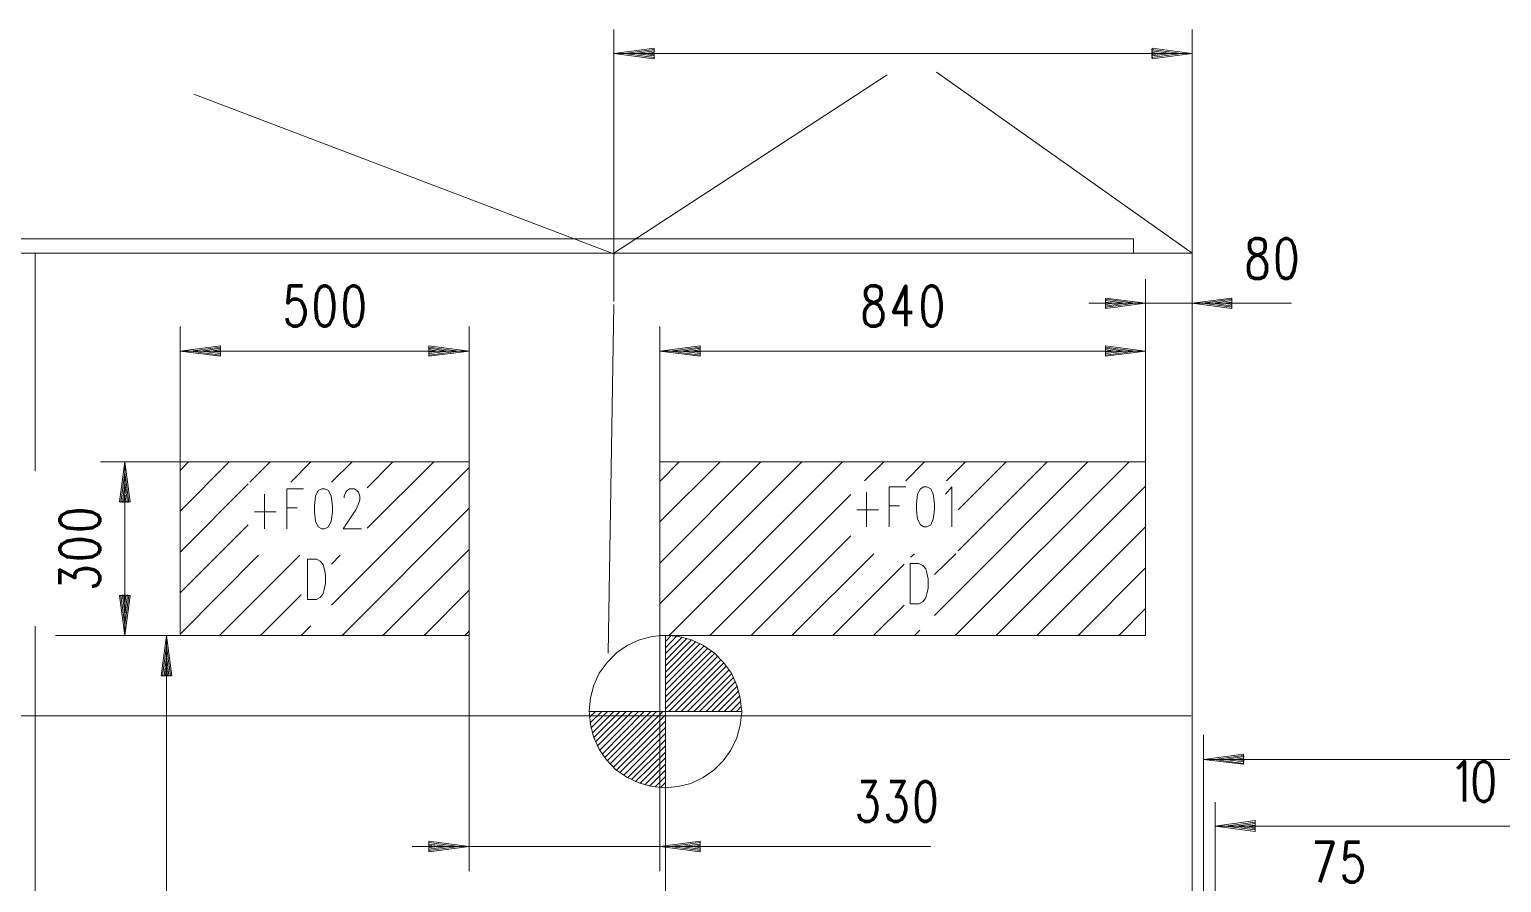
# Model space of a CAD drawing. Header units: metres. Extents: x 1223 to 5739, y -151236 to 19014.
# Drawn here: x 5089.5 to 5150.6, y -151026.8 to -150991.4 of the extents above; entities that cross this region are included whole.
import ezdxf

# ---------------------------------------------------------------- set-up
doc = ezdxf.new("R2010")
doc.units = ezdxf.units.M
doc.layers.add('PDF_Geometry', color=7, linetype='Continuous')

msp = doc.modelspace()

# ---------------------------------------------------------------- linework, layer by layer
at = {"layer": 'PDF_Geometry', "color": 8, "lineweight": 13}
for points in [[(5113.727, -151002.74), (5113.727, -151000.728), (5113.727, -150991.442)], [(5137.725, -150991.442), (5137.725, -151000.728), (5127.118, -150993.21)], [(5113.727, -150992.438), (5137.725, -150992.438)], [(5115.393, -150992.275), (5114.174, -150992.438), (5115.393, -150992.6)], [(5115.393, -150992.336), (5114.601, -150992.438), (5115.393, -150992.539)], [(5115.414, -150992.397), (5115.028, -150992.438), (5115.414, -150992.499)], [(5136.039, -150992.275), (5137.278, -150992.438), (5136.039, -150992.6)], [(5136.039, -150992.336), (5136.852, -150992.438), (5136.039, -150992.539)], [(5136.039, -150992.397), (5136.404, -150992.438), (5136.039, -150992.499)], [(5113.727, -151000.728), (5125.066, -150993.332)], [(5096.293, -150994.124), (5113.748, -151000.769)], [(5006.843, -151000.728), (5006.843, -151000.139), (5135.287, -151000.139), (5135.287, -151000.728)], [(5137.725, -151048.501), (5137.725, -151000.728), (5089.709, -151000.728), (5089.709, -151009.771), (5089.709, -151000.728), (5060.915, -151000.728)], [(5082.129, -151000.728), (5089.709, -151000.728)], [(5137.725, -151003.817), (5137.725, -151000.728)], [(5135.795, -151001.805), (5135.795, -151009.385)], [(5113.483, -151017.33), (5113.727, -151002.862)], [(5135.795, -151003.776), (5135.795, -151009.385), (5115.637, -151009.385), (5115.637, -151016.598), (5135.795, -151016.598), (5135.795, -151009.385), (5135.795, -151002.496)], [(5133.438, -151002.801), (5141.85, -151002.801)], [(5134.129, -151002.639), (5135.368, -151002.801), (5134.129, -151002.964)], [(5134.129, -151002.699), (5134.921, -151002.801), (5134.129, -151002.923)], [(5134.129, -151002.76), (5134.494, -151002.801), (5134.129, -151002.862)], [(5139.392, -151002.639), (5138.152, -151002.801), (5139.392, -151002.964)], [(5139.392, -151002.699), (5138.599, -151002.801), (5139.392, -151002.923)], [(5139.392, -151002.76), (5139.026, -151002.801), (5139.392, -151002.862)], [(5095.724, -151003.776), (5095.724, -151009.385), (5095.724, -151016.598), (5092.411, -151016.598)], [(5107.712, -151003.776), (5107.712, -151009.385)], [(5115.637, -151003.776), (5115.637, -151009.385)], [(5097.39, -151004.63), (5096.15, -151004.792), (5097.39, -151004.955)], [(5097.39, -151004.671), (5096.597, -151004.792), (5097.39, -151004.894)], [(5106.046, -151004.63), (5107.286, -151004.792), (5106.046, -151004.955)], [(5106.046, -151004.671), (5106.839, -151004.792), (5106.046, -151004.894)], [(5117.304, -151004.63), (5116.064, -151004.792), (5117.304, -151004.955)], [(5117.304, -151004.671), (5116.511, -151004.792), (5117.304, -151004.894)], [(5134.129, -151004.63), (5135.368, -151004.792), (5134.129, -151004.955)], [(5134.129, -151004.671), (5134.921, -151004.792), (5134.129, -151004.894)], [(5095.724, -151004.792), (5107.712, -151004.792)], [(5097.39, -151004.731), (5097.024, -151004.792), (5097.39, -151004.833)], [(5106.046, -151004.731), (5106.412, -151004.792), (5106.046, -151004.833)], [(5115.637, -151004.792), (5135.795, -151004.792)], [(5117.304, -151004.731), (5116.938, -151004.792), (5117.304, -151004.833)], [(5134.129, -151004.731), (5134.494, -151004.792), (5134.129, -151004.833)], [(5092.411, -151009.385), (5095.724, -151009.385)], [(5093.427, -151009.385), (5093.427, -151016.598)], [(5095.724, -151009.751), (5096.069, -151009.385)], [(5095.724, -151011.437), (5097.756, -151009.385)], [(5098.609, -151010.238), (5099.462, -151009.385)], [(5100.316, -151010.238), (5101.149, -151009.385)], [(5102.003, -151010.238), (5102.856, -151009.385)], [(5103.486, -151010.462), (5104.543, -151009.385)], [(5103.486, -151012.148), (5106.249, -151009.385)], [(5115.637, -151010.198), (5116.43, -151009.385)], [(5115.637, -151011.884), (5118.137, -151009.385)], [(5115.637, -151013.591), (5119.823, -151009.385)], [(5115.637, -151015.278), (5121.53, -151009.385)], [(5116.023, -151016.598), (5123.217, -151009.385)], [(5124.131, -151010.177), (5124.924, -151009.385)], [(5125.838, -151010.177), (5126.61, -151009.385)], [(5127.037, -151015.765), (5133.397, -151009.385)], [(5127.525, -151010.177), (5128.317, -151009.385)], [(5127.89, -151016.598), (5135.104, -151009.385)], [(5128.012, -151011.376), (5130.004, -151009.385)], [(5128.012, -151013.083), (5131.711, -151009.385)], [(5137.725, -151108.161), (5137.725, -151048.725), (5137.725, -151034.379), (5137.725, -151009.466)], [(5093.265, -151011.071), (5093.427, -151009.832), (5093.59, -151011.071)], [(5102.003, -151015.339), (5107.712, -151009.629)], [(5093.326, -151011.071), (5093.427, -151010.259), (5093.529, -151011.071)], [(5093.387, -151011.071), (5093.427, -151010.706), (5093.468, -151011.071)], [(5095.724, -151013.144), (5098.548, -151010.299)], [(5099.219, -151012.169), (5099.219, -151010.726)], [(5100.153, -151012.169), (5100.153, -151010.502), (5100.844, -151010.502)], [(5103.242, -151012.169), (5102.49, -151012.169), (5103.019, -151011.376), (5103.12, -151011.132), (5103.181, -151010.97), (5103.181, -151010.807), (5103.12, -151010.645), (5103.059, -151010.584), (5102.958, -151010.502), (5102.754, -151010.502), (5102.653, -151010.584), (5102.592, -151010.645), (5102.531, -151010.807), (5102.531, -151010.888)], [(5117.71, -151016.598), (5123.562, -151010.746)], [(5124.212, -151012.087), (5124.212, -151010.645)], [(5125.147, -151012.087), (5125.147, -151010.421), (5125.838, -151010.421)], [(5127.748, -151012.087), (5127.748, -151010.421), (5127.484, -151010.726)], [(5129.597, -151016.598), (5135.795, -151010.401)], [(5100.153, -151011.295), (5100.58, -151011.295)], [(5102.45, -151016.598), (5107.712, -151011.315)], [(5123.806, -151011.376), (5124.7, -151011.376)], [(5125.147, -151011.214), (5125.574, -151011.214)], [(5137.725, -151010.888), (5137.725, -151034.399), (5137.725, -151048.725), (5137.725, -151082.151)], [(5095.724, -151014.831), (5098.548, -151012.006)], [(5098.812, -151011.457), (5099.706, -151011.457)], [(5119.417, -151016.598), (5123.562, -151012.453)], [(5131.284, -151016.598), (5135.795, -151012.087)], [(5104.136, -151016.598), (5107.712, -151013.022)], [(5121.103, -151016.598), (5124.517, -151013.205)], [(5126.041, -151013.347), (5126.204, -151013.205)], [(5127.037, -151014.058), (5127.911, -151013.205)], [(5095.724, -151016.537), (5098.975, -151013.266)], [(5097.349, -151016.598), (5100.682, -151013.266)], [(5102.003, -151013.632), (5102.368, -151013.266)], [(5122.81, -151016.598), (5125.777, -151013.632)], [(5132.991, -151016.598), (5135.795, -151013.794)], [(5093.265, -151014.932), (5093.427, -151016.151), (5093.59, -151014.932)], [(5093.326, -151014.912), (5093.427, -151015.725), (5093.529, -151014.912)], [(5093.387, -151014.912), (5093.427, -151015.278), (5093.468, -151014.912)], [(5099.056, -151016.598), (5100.743, -151014.912)], [(5105.843, -151016.598), (5107.712, -151014.709)], [(5124.497, -151016.598), (5125.777, -151015.339)], [(5134.677, -151016.598), (5135.795, -151015.481)], [(5100.743, -151016.598), (5101.149, -151016.192)], [(5090.542, -151016.598), (5096.171, -151016.598)], [(5095.155, -151016.598), (5095.155, -151048.481)], [(5107.53, -151016.598), (5107.712, -151016.416)], [(5107.712, -151026.372), (5107.712, -151016.598)], [(5115.637, -151026.372), (5115.637, -151016.598)], [(5115.861, -151016.598), (5115.861, -151016.578), (5115.861, -151022.918)], [(5115.861, -151016.842), (5116.105, -151016.598)], [(5115.861, -151017.106), (5116.328, -151016.619)], [(5115.861, -151017.35), (5116.552, -151016.659)], [(5115.861, -151017.614), (5116.755, -151016.72)], [(5115.861, -151017.858), (5116.938, -151016.781)], [(5115.861, -151018.122), (5117.121, -151016.842)], [(5115.861, -151018.366), (5117.304, -151016.924)], [(5126.204, -151016.598), (5126.427, -151016.375)], [(5094.992, -151018.265), (5095.155, -151017.025), (5095.317, -151018.265)], [(5095.053, -151018.265), (5095.155, -151017.472), (5095.256, -151018.265)], [(5115.861, -151018.63), (5117.466, -151017.025)], [(5115.861, -151018.874), (5117.629, -151017.127)], [(5115.861, -151019.138), (5117.771, -151017.228)], [(5115.861, -151019.382), (5117.913, -151017.33)], [(5115.861, -151019.646), (5118.035, -151017.452)], [(5095.114, -151018.265), (5095.155, -151017.899), (5095.195, -151018.265)], [(5116.003, -151019.748), (5118.177, -151017.594)], [(5116.267, -151019.748), (5118.299, -151017.716)], [(5116.511, -151019.748), (5118.401, -151017.858)], [(5116.775, -151019.748), (5118.502, -151018.021)], [(5117.039, -151019.748), (5118.604, -151018.183)], [(5117.283, -151019.748), (5118.685, -151018.346)], [(5117.547, -151019.748), (5118.767, -151018.509)], [(5117.791, -151019.748), (5118.848, -151018.691)], [(5118.055, -151019.748), (5118.909, -151018.895)], [(5118.299, -151019.748), (5118.949, -151019.098)], [(5118.563, -151019.748), (5118.99, -151019.321)], [(5082.129, -151019.931), (5089.689, -151019.931), (5137.685, -151019.931)], [(5112.711, -151019.748), (5112.691, -151019.748), (5119.031, -151019.748)], [(5112.711, -151019.992), (5112.955, -151019.748)], [(5112.732, -151020.215), (5113.219, -151019.748)], [(5112.772, -151020.439), (5113.463, -151019.748)], [(5112.833, -151020.642), (5113.727, -151019.748)], [(5112.894, -151020.825), (5113.971, -151019.748)], [(5112.955, -151021.008), (5114.235, -151019.748)], [(5113.036, -151021.191), (5114.479, -151019.748)], [(5113.138, -151021.353), (5114.743, -151019.748)], [(5113.24, -151021.516), (5114.987, -151019.748)], [(5113.341, -151021.658), (5115.251, -151019.748)], [(5113.443, -151021.8), (5115.495, -151019.748)], [(5113.565, -151021.922), (5115.759, -151019.748)], [(5113.707, -151022.065), (5115.861, -151019.89)], [(5115.861, -151117.488), (5115.861, -151019.748)], [(5118.807, -151019.748), (5119.01, -151019.545)], [(5113.829, -151022.186), (5115.861, -151020.154)], [(5113.971, -151022.288), (5115.861, -151020.419)], [(5114.134, -151022.39), (5115.861, -151020.662)], [(5114.296, -151022.491), (5115.861, -151020.927)], [(5114.459, -151022.573), (5115.861, -151021.17)], [(5138.193, -151030.213), (5138.193, -151035.557), (5138.193, -151020.723)], [(5114.621, -151022.654), (5115.861, -151021.435)], [(5114.804, -151022.735), (5115.861, -151021.678)], [(5138.193, -151021.739), (5244.751, -151021.739)], [(5139.859, -151021.577), (5138.64, -151021.739), (5139.859, -151021.902)], [(5139.879, -151021.618), (5139.066, -151021.739), (5139.879, -151021.841)], [(5139.879, -151021.678), (5139.513, -151021.739), (5139.879, -151021.78)], [(5115.007, -151022.796), (5115.861, -151021.943)], [(5115.211, -151022.837), (5115.861, -151022.186)], [(5115.434, -151022.877), (5115.861, -151022.451)], [(5115.658, -151022.898), (5115.861, -151022.694)], [(5138.68, -151023.507), (5138.68, -151032.997), (5138.68, -151026.86)], [(5138.68, -151024.503), (5140.347, -151024.279), (5140.347, -151024.726), (5138.68, -151024.503), (5162.678, -151024.503), (5161.012, -151024.726), (5161.012, -151024.279), (5162.678, -151024.503), (5186.676, -151024.503), (5210.675, -151024.503), (5234.673, -151024.503), (5236.339, -151024.279), (5236.339, -151024.726), (5234.673, -151024.503), (5244.751, -151024.503)], [(5140.347, -151024.34), (5139.107, -151024.503), (5140.347, -151024.666)], [(5140.347, -151024.401), (5139.554, -151024.503), (5140.347, -151024.605)], [(5140.347, -151024.462), (5139.981, -151024.503), (5140.347, -151024.564)], [(5105.355, -151025.356), (5126.874, -151025.356)], [(5106.046, -151025.194), (5107.286, -151025.356), (5106.046, -151025.519)], [(5106.046, -151025.255), (5106.839, -151025.356), (5106.046, -151025.458)], [(5106.046, -151025.316), (5106.412, -151025.356), (5106.046, -151025.397)], [(5117.304, -151025.194), (5116.064, -151025.356), (5117.304, -151025.519)], [(5117.304, -151025.255), (5116.511, -151025.356), (5117.304, -151025.458)], [(5117.304, -151025.316), (5116.938, -151025.356), (5117.304, -151025.397)]]:
    msp.add_lwpolyline(points, dxfattribs=at)
for points in [[(5115.393, -150992.214), (5115.393, -150992.661), (5113.727, -150992.438)], [(5137.725, -150992.438), (5136.059, -150992.661), (5136.059, -150992.214)], [(5135.795, -151002.801), (5134.129, -151003.025), (5134.129, -151002.598)], [(5139.371, -151002.598), (5139.371, -151003.025), (5137.725, -151002.801)], [(5097.39, -151004.569), (5097.39, -151004.996), (5095.724, -151004.792)], [(5107.712, -151004.792), (5106.046, -151004.996), (5106.046, -151004.569)], [(5117.304, -151004.569), (5117.304, -151004.996), (5115.637, -151004.792)], [(5135.795, -151004.792), (5134.129, -151004.996), (5134.129, -151004.569)], [(5093.651, -151011.051), (5093.427, -151009.385), (5093.204, -151011.051)], [(5107.712, -151016.598), (5107.712, -151009.385), (5095.724, -151009.385), (5095.724, -151016.598)], [(5101.454, -151012.087), (5101.596, -151012.169), (5101.718, -151012.169), (5101.881, -151012.087), (5101.982, -151011.844), (5102.043, -151011.457), (5102.043, -151011.214), (5101.982, -151010.807), (5101.881, -151010.584), (5101.718, -151010.502), (5101.596, -151010.502), (5101.454, -151010.584), (5101.332, -151010.807), (5101.291, -151011.214), (5101.291, -151011.457), (5101.332, -151011.844)], [(5126.448, -151012.006), (5126.59, -151012.087), (5126.712, -151012.087), (5126.874, -151012.006), (5126.976, -151011.762), (5127.037, -151011.376), (5127.037, -151011.132), (5126.976, -151010.726), (5126.874, -151010.502), (5126.712, -151010.421), (5126.59, -151010.421), (5126.448, -151010.502), (5126.326, -151010.726), (5126.285, -151011.132), (5126.285, -151011.376), (5126.326, -151011.762)], [(5101.007, -151015.095), (5101.007, -151013.428), (5101.373, -151013.428), (5101.535, -151013.51), (5101.657, -151013.652), (5101.698, -151013.815), (5101.759, -151014.058), (5101.759, -151014.444), (5101.698, -151014.688), (5101.657, -151014.851), (5101.535, -151015.013), (5101.373, -151015.095)], [(5126.021, -151015.278), (5126.021, -151013.611), (5126.387, -151013.611), (5126.549, -151013.693), (5126.671, -151013.835), (5126.712, -151013.997), (5126.773, -151014.241), (5126.773, -151014.627), (5126.712, -151014.871), (5126.671, -151015.034), (5126.549, -151015.196), (5126.387, -151015.278)], [(5093.427, -151016.598), (5093.204, -151014.932), (5093.651, -151014.932)], [(5089.709, -151048.725), (5089.709, -151016.212)], [(5095.378, -151018.265), (5095.155, -151016.598), (5094.931, -151018.265)], [(5119.031, -151019.748), (5118.97, -151019.199), (5118.828, -151018.671), (5118.604, -151018.163), (5118.279, -151017.716), (5117.893, -151017.33), (5117.446, -151017.005), (5116.938, -151016.781), (5116.409, -151016.639), (5115.861, -151016.578), (5115.312, -151016.639), (5114.784, -151016.781), (5114.276, -151017.005), (5113.829, -151017.31), (5113.443, -151017.716), (5113.118, -151018.163), (5112.894, -151018.651), (5112.752, -151019.179), (5112.691, -151019.728), (5112.752, -151020.276), (5112.874, -151020.805), (5113.118, -151021.313), (5113.422, -151021.76), (5113.808, -151022.166), (5114.256, -151022.471), (5114.764, -151022.715), (5115.292, -151022.857), (5115.841, -151022.918), (5116.389, -151022.857), (5116.917, -151022.735), (5117.425, -151022.491), (5117.873, -151022.186), (5118.259, -151021.8), (5118.584, -151021.353), (5118.828, -151020.845), (5118.97, -151020.317), (5119.031, -151019.768)], [(5139.859, -151021.516), (5139.859, -151021.943), (5138.193, -151021.739)], [(5107.712, -151025.356), (5106.046, -151025.58), (5106.046, -151025.133)], [(5117.304, -151025.133), (5117.304, -151025.58), (5115.637, -151025.356)]]:
    msp.add_lwpolyline(points, close=True, dxfattribs=at)
at = {"layer": 'PDF_Geometry', "color": 8, "lineweight": 70}
for points in [[(5140.164, -151001.704), (5140.103, -151001.623), (5140.062, -151001.46), (5140.062, -151001.216), (5140.103, -151001.074), (5140.225, -151000.911), (5140.387, -151000.83), (5140.59, -151000.749), (5140.712, -151000.667), (5140.753, -151000.505), (5140.753, -151000.342), (5140.712, -151000.2), (5140.529, -151000.119), (5140.326, -151000.119), (5140.164, -151000.2), (5140.103, -151000.342), (5140.103, -151000.505), (5140.164, -151000.667), (5140.265, -151000.749), (5140.489, -151000.83), (5140.651, -151000.911), (5140.753, -151001.074), (5140.814, -151001.216), (5140.814, -151001.46), (5140.753, -151001.623), (5140.712, -151001.704), (5140.529, -151001.785), (5140.326, -151001.785)], [(5141.424, -151001.704), (5141.566, -151001.785), (5141.688, -151001.785), (5141.83, -151001.704), (5141.952, -151001.46), (5142.013, -151001.074), (5142.013, -151000.83), (5141.952, -151000.424), (5141.83, -151000.2), (5141.688, -151000.119), (5141.566, -151000.119), (5141.424, -151000.2), (5141.302, -151000.424), (5141.261, -151000.83), (5141.261, -151001.074), (5141.302, -151001.46)], [(5101.515, -151003.675), (5101.657, -151003.756), (5101.779, -151003.756), (5101.921, -151003.675), (5102.043, -151003.431), (5102.104, -151003.045), (5102.104, -151002.801), (5102.043, -151002.395), (5101.921, -151002.171), (5101.779, -151002.09), (5101.657, -151002.09), (5101.515, -151002.171), (5101.393, -151002.395), (5101.352, -151002.801), (5101.352, -151003.045), (5101.393, -151003.431)], [(5102.714, -151003.675), (5102.856, -151003.756), (5102.978, -151003.756), (5103.12, -151003.675), (5103.242, -151003.431), (5103.303, -151003.045), (5103.303, -151002.801), (5103.242, -151002.395), (5103.12, -151002.171), (5102.978, -151002.09), (5102.856, -151002.09), (5102.714, -151002.171), (5102.592, -151002.395), (5102.551, -151002.801), (5102.551, -151003.045), (5102.592, -151003.431)], [(5124.233, -151003.675), (5124.172, -151003.594), (5124.131, -151003.431), (5124.131, -151003.187), (5124.172, -151003.045), (5124.294, -151002.882), (5124.456, -151002.801), (5124.659, -151002.72), (5124.781, -151002.639), (5124.822, -151002.476), (5124.822, -151002.313), (5124.781, -151002.171), (5124.598, -151002.09), (5124.395, -151002.09), (5124.233, -151002.171), (5124.172, -151002.313), (5124.172, -151002.476), (5124.233, -151002.639), (5124.334, -151002.72), (5124.558, -151002.801), (5124.72, -151002.882), (5124.822, -151003.045), (5124.883, -151003.187), (5124.883, -151003.431), (5124.822, -151003.594), (5124.781, -151003.675), (5124.598, -151003.756), (5124.395, -151003.756)], [(5126.712, -151003.675), (5126.854, -151003.756), (5126.976, -151003.756), (5127.118, -151003.675), (5127.24, -151003.431), (5127.301, -151003.045), (5127.301, -151002.801), (5127.24, -151002.395), (5127.118, -151002.171), (5126.976, -151002.09), (5126.854, -151002.09), (5126.712, -151002.171), (5126.59, -151002.395), (5126.549, -151002.801), (5126.549, -151003.045), (5126.59, -151003.431)], [(5092.31, -151012.006), (5092.391, -151011.864), (5092.391, -151011.742), (5092.31, -151011.6), (5092.066, -151011.478), (5091.68, -151011.417), (5091.436, -151011.417), (5091.03, -151011.478), (5090.806, -151011.6), (5090.725, -151011.742), (5090.725, -151011.864), (5090.806, -151012.006), (5091.03, -151012.128), (5091.436, -151012.169), (5091.68, -151012.169), (5092.066, -151012.128)], [(5092.31, -151013.205), (5092.391, -151013.063), (5092.391, -151012.941), (5092.31, -151012.799), (5092.066, -151012.677), (5091.68, -151012.616), (5091.436, -151012.616), (5091.03, -151012.677), (5090.806, -151012.799), (5090.725, -151012.941), (5090.725, -151013.063), (5090.806, -151013.205), (5091.03, -151013.327), (5091.436, -151013.368), (5091.68, -151013.368), (5092.066, -151013.327)], [(5149.613, -151023.406), (5149.775, -151023.487), (5149.877, -151023.487), (5150.039, -151023.406), (5150.161, -151023.162), (5150.202, -151022.776), (5150.202, -151022.532), (5150.161, -151022.126), (5150.039, -151021.902), (5149.877, -151021.821), (5149.775, -151021.821), (5149.613, -151021.902), (5149.491, -151022.126), (5149.45, -151022.532), (5149.45, -151022.776), (5149.491, -151023.162)], [(5126.448, -151024.239), (5126.59, -151024.32), (5126.712, -151024.32), (5126.854, -151024.239), (5126.976, -151023.995), (5127.037, -151023.609), (5127.037, -151023.365), (5126.976, -151022.959), (5126.854, -151022.735), (5126.712, -151022.654), (5126.59, -151022.654), (5126.448, -151022.735), (5126.326, -151022.959), (5126.285, -151023.365), (5126.285, -151023.609), (5126.326, -151023.995)]]:
    msp.add_lwpolyline(points, close=True, dxfattribs=at)
for points in [[(5100.153, -151003.431), (5100.194, -151003.594), (5100.255, -151003.675), (5100.418, -151003.756), (5100.58, -151003.756), (5100.743, -151003.675), (5100.844, -151003.512), (5100.905, -151003.268), (5100.905, -151003.106), (5100.844, -151002.882), (5100.743, -151002.72), (5100.58, -151002.639), (5100.418, -151002.639), (5100.255, -151002.72), (5100.194, -151002.801), (5100.255, -151002.09), (5100.804, -151002.09)], [(5125.838, -151003.756), (5125.838, -151002.09), (5125.33, -151003.187), (5126.102, -151003.187)], [(5092.066, -151014.566), (5092.229, -151014.526), (5092.31, -151014.465), (5092.391, -151014.302), (5092.391, -151014.14), (5092.31, -151013.977), (5092.147, -151013.876), (5091.903, -151013.815), (5091.741, -151013.815), (5091.517, -151013.876), (5091.436, -151013.916), (5091.355, -151014.038), (5091.355, -151014.201), (5090.725, -151013.876), (5090.725, -151014.465)], [(5149.023, -151023.487), (5149.023, -151021.821), (5148.739, -151022.126)], [(5123.887, -151023.995), (5123.928, -151024.158), (5123.989, -151024.239), (5124.151, -151024.32), (5124.314, -151024.32), (5124.477, -151024.239), (5124.578, -151024.076), (5124.639, -151023.832), (5124.639, -151023.67), (5124.578, -151023.446), (5124.538, -151023.365), (5124.416, -151023.284), (5124.253, -151023.284), (5124.578, -151022.654), (5123.989, -151022.654)], [(5125.086, -151023.995), (5125.127, -151024.158), (5125.188, -151024.239), (5125.35, -151024.32), (5125.513, -151024.32), (5125.655, -151024.239), (5125.777, -151024.076), (5125.838, -151023.832), (5125.838, -151023.67), (5125.777, -151023.446), (5125.736, -151023.365), (5125.614, -151023.284), (5125.452, -151023.284), (5125.777, -151022.654), (5125.188, -151022.654)], [(5143.029, -151026.84), (5143.577, -151025.174), (5142.826, -151025.174)], [(5144.025, -151026.515), (5144.065, -151026.677), (5144.126, -151026.758), (5144.289, -151026.84), (5144.451, -151026.84), (5144.593, -151026.758), (5144.715, -151026.596), (5144.776, -151026.352), (5144.776, -151026.19), (5144.715, -151025.966), (5144.593, -151025.803), (5144.451, -151025.722), (5144.289, -151025.722), (5144.126, -151025.803), (5144.065, -151025.885), (5144.126, -151025.174), (5144.675, -151025.174)]]:
    msp.add_lwpolyline(points, dxfattribs=at)

doc.saveas('drawing.dxf')
